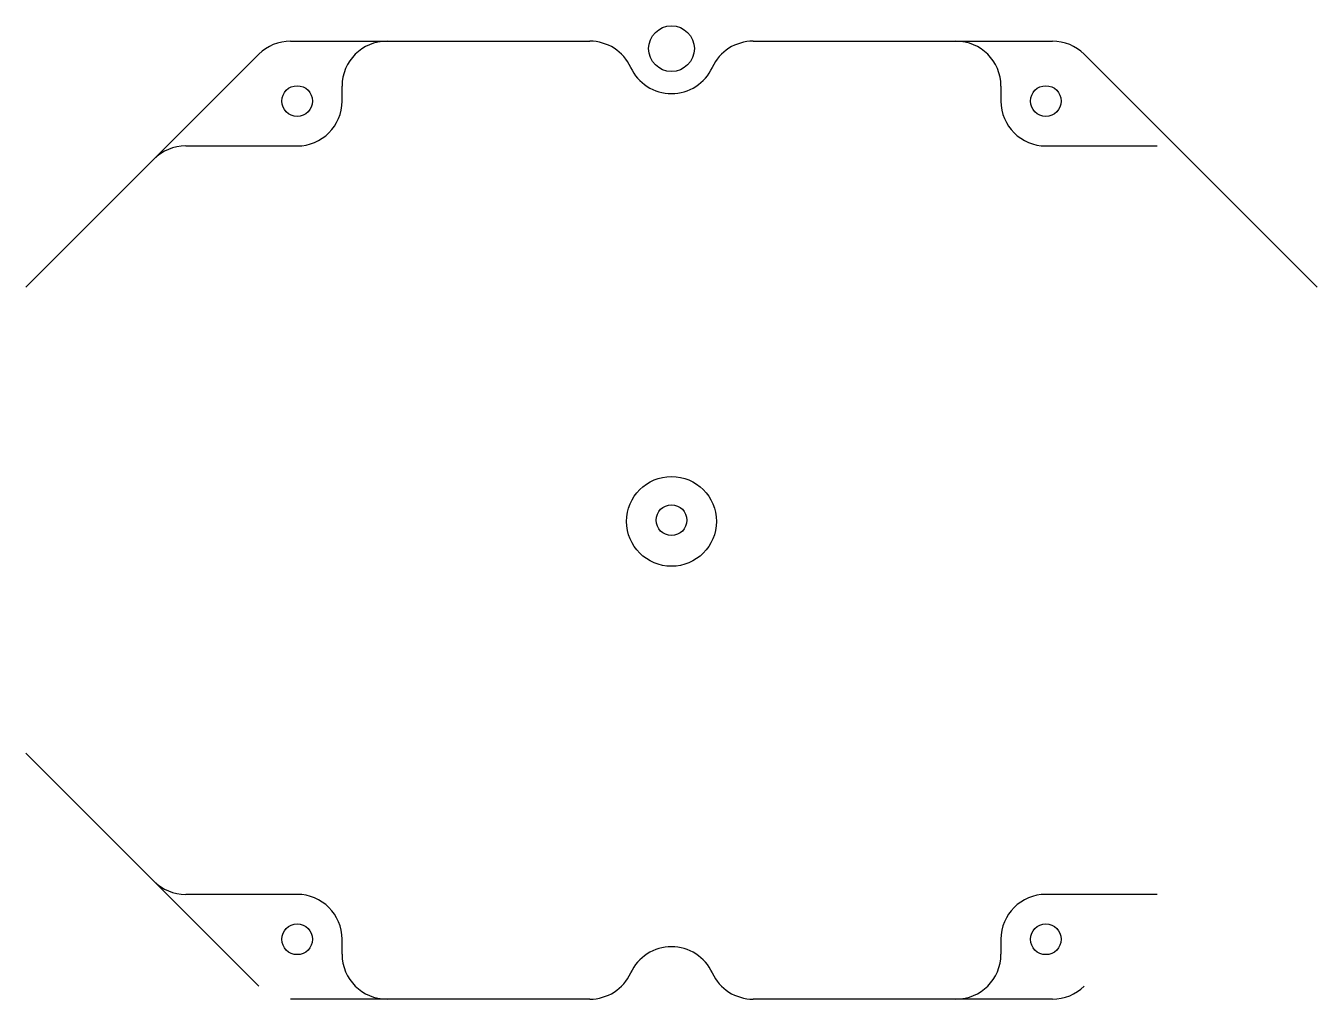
# Model space of a CAD drawing. Header units: millimetres. Extents: x -43.1 to 43.1, y -32 to 33.
import ezdxf

# ---------------------------------------------------------------- set-up
doc = ezdxf.new("R2010")
doc.units = ezdxf.units.MM

msp = doc.modelspace()

# ---------------------------------------------------------------- linework, layer by layer
at = {"color": 7, "linetype": 'Continuous', "lineweight": 25}
for p, q in [((-25.444, 32), (-5.454, 32)), ((5.454, 32), (25.444, 32)), ((-43.121, 15.565), (-27.565, 31.121)), ((27.565, 31.121), (43.121, 15.565)), ((-22, 28), (-22, 29)), ((22, 29), (22, 28)), ((-32.444, 25), (-25, 25)), ((25, 25), (32.444, 25)), ((-27.565, -31.121), (-43.121, -15.565)), ((-25, -25), (-32.444, -25)), ((32.444, -25), (25, -25)), ((-22, -29), (-22, -28)), ((22, -28), (22, -29)), ((-5.454, -32), (-25.444, -32)), ((25.444, -32), (5.454, -32))]:
    msp.add_line(p, q, dxfattribs=at)
for centre, radius in [((0, 31.5), 1.525), ((-25, 28), 1.025), ((25, 28), 1.025), ((0, -0.08), 3), ((0, 0), 1.025), ((-25, -28), 1.025), ((25, -28), 1.025)]:
    msp.add_circle(centre, radius, dxfattribs=at)
for centre, start, end in [((-25.444, 29), 90, 135), ((-19, 29), 90, 180), ((-5.454, 29), 24.62432, 90), ((5.454, 29), 90, 155.37568), ((19, 29), 0, 90), ((25.444, 29), 45, 90), ((0, 31.5), 204.62432, 335.37568), ((-25, 28), 270, 0), ((25, 28), 180, 270), ((-32.444, 22), 90, 135), ((-32.444, -22), 225, 270), ((-25, -28), 0, 90), ((25, -28), 90, 180), ((-19, -29), 180, 270), ((0, -31.5), 24.62432, 155.37568), ((19, -29), 270, 0), ((-5.454, -29), 270, 335.37568), ((5.454, -29), 204.62432, 270), ((25.444, -29), 270, 315)]:
    msp.add_arc(centre, 3, start, end, dxfattribs=at)

doc.saveas('drawing.dxf')
